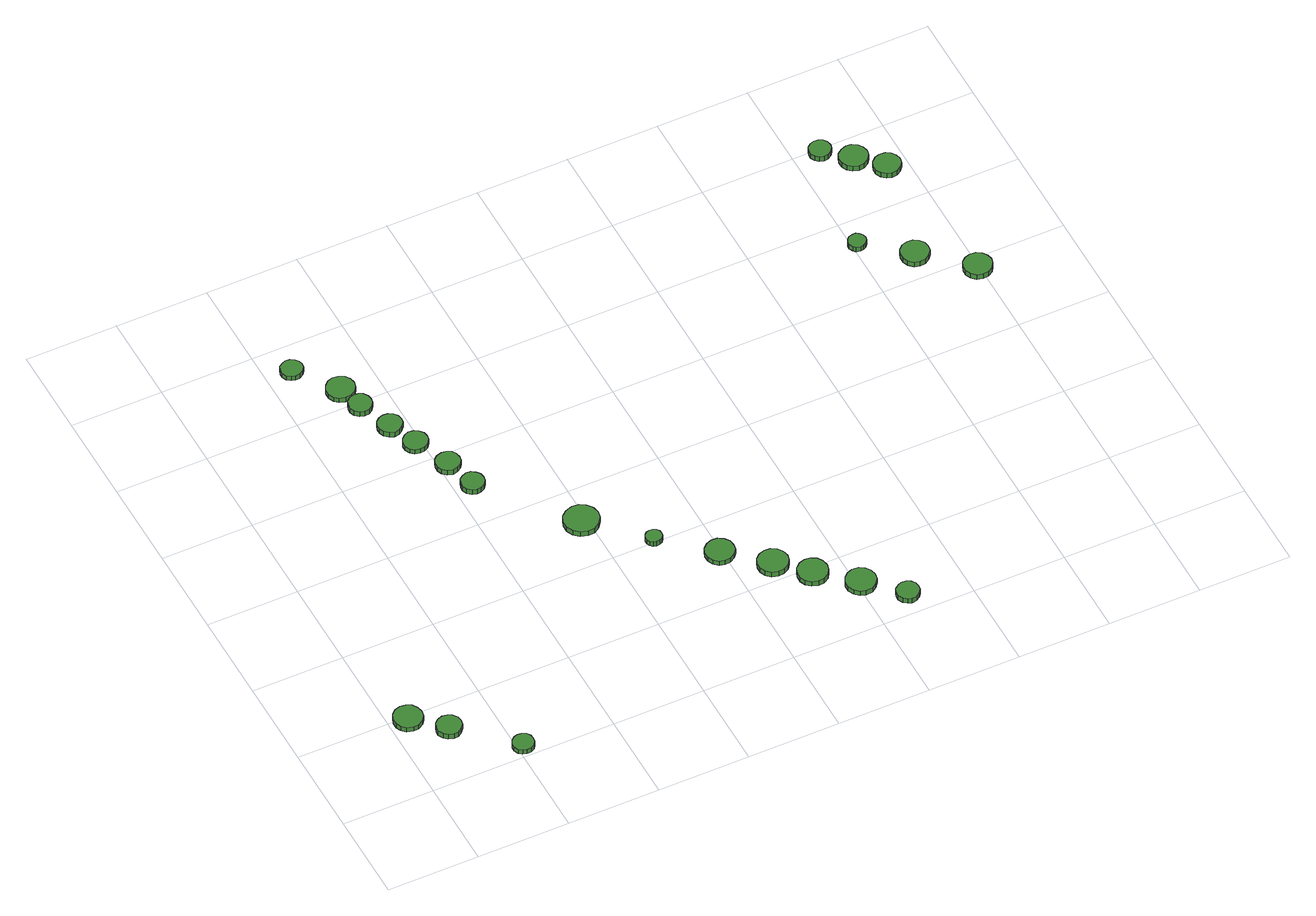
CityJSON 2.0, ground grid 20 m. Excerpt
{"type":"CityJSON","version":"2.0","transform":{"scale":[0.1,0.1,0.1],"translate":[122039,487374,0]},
"CityObjects":{
"tree1":{"type":"SolitaryVegetationObject","attributes":{"function":"something"},"geometry":[{"type":"MultiSurface","lod":"1","boundaries":[[[0,1,2,3,4,5,6,7,8,9,10,11,12,13,14]],[[15,16,17,18,19,20,21,22,23,24,25,26,27,28,29]],[[0,29,28,1]],[[1,28,27,2]],[[2,27,26,3]],[[3,26,25,4]],[[4,25,24,5]],[[5,24,23,6]],[[6,23,22,7]],[[7,22,21,8]],[[8,21,20,9]],[[9,20,19,10]],[[10,19,18,11]],[[11,18,17,12]],[[12,17,16,13]],[[13,16,15,14]],[[14,15,29,0]]]}]},
"tree2":{"type":"SolitaryVegetationObject","attributes":{"function":"something"},"geometry":[{"type":"MultiSurface","lod":"1","boundaries":[[[30,31,32,33,34,35,36,37,38,39,40,41,42,43,44]],[[45,46,47,48,49,50,51,52,53,54,55,56,57,58,59]],[[30,59,58,31]],[[31,58,57,32]],[[32,57,56,33]],[[33,56,55,34]],[[34,55,54,35]],[[35,54,53,36]],[[36,53,52,37]],[[37,52,51,38]],[[38,51,50,39]],[[39,50,49,40]],[[40,49,48,41]],[[41,48,47,42]],[[42,47,46,43]],[[43,46,45,44]],[[44,45,59,30]]]}]},
"tree3":{"type":"SolitaryVegetationObject","attributes":{"function":"something"},"geometry":[{"type":"MultiSurface","lod":"1","boundaries":[[[60,61,62,63,64,65,66,67,68,69,70,71,72,73,74]],[[75,76,77,78,79,80,81,82,83,84,85,86,87,88,89]],[[60,89,88,61]],[[61,88,87,62]],[[62,87,86,63]],[[63,86,85,64]],[[64,85,84,65]],[[65,84,83,66]],[[66,83,82,67]],[[67,82,81,68]],[[68,81,80,69]],[[69,80,79,70]],[[70,79,78,71]],[[71,78,77,72]],[[72,77,76,73]],[[73,76,75,74]],[[74,75,89,60]]]}]},
"tree4":{"type":"SolitaryVegetationObject","attributes":{"function":"something"},"geometry":[{"type":"MultiSurface","lod":"1","boundaries":[[[90,91,92,93,94,95,96,97,98,99,100,101,102,103,104]],[[105,106,107,108,109,110,111,112,113,114,115,116,117,118,119]],[[90,119,118,91]],[[91,118,117,92]],[[92,117,116,93]],[[93,116,115,94]],[[94,115,114,95]],[[95,114,113,96]],[[96,113,112,97]],[[97,112,111,98]],[[98,111,110,99]],[[99,110,109,100]],[[100,109,108,101]],[[101,108,107,102]],[[102,107,106,103]],[[103,106,105,104]],[[104,105,119,90]]]}]},
"tree5":{"type":"SolitaryVegetationObject","attributes":{"function":"something"},"geometry":[{"type":"MultiSurface","lod":"1","boundaries":[[[120,121,122,123,124,125,126,127,128,129,130,131,132,133,134]],[[135,136,137,138,139,140,141,142,143,144,145,146,147,148,149]],[[120,149,148,121]],[[121,148,147,122]],[[122,147,146,123]],[[123,146,145,124]],[[124,145,144,125]],[[125,144,143,126]],[[126,143,142,127]],[[127,142,141,128]],[[128,141,140,129]],[[129,140,139,130]],[[130,139,138,131]],[[131,138,137,132]],[[132,137,136,133]],[[133,136,135,134]],[[134,135,149,120]]]}]},
"tree6":{"type":"SolitaryVegetationObject","attributes":{"function":"something"},"geometry":[{"type":"MultiSurface","lod":"1","boundaries":[[[150,151,152,153,154,155,156,157,158,159,160,161,162,163,164]],[[165,166,167,168,169,170,171,172,173,174,175,176,177,178,179]],[[150,179,178,151]],[[151,178,177,152]],[[152,177,176,153]],[[153,176,175,154]],[[154,175,174,155]],[[155,174,173,156]],[[156,173,172,157]],[[157,172,171,158]],[[158,171,170,159]],[[159,170,169,160]],[[160,169,168,161]],[[161,168,167,162]],[[162,167,166,163]],[[163,166,165,164]],[[164,165,179,150]]]}]},
"tree7":{"type":"SolitaryVegetationObject","attributes":{"function":"something"},"geometry":[{"type":"MultiSurface","lod":"1","boundaries":[[[180,181,182,183,184,185,186,187,188,189,190,191,192,193,194]],[[195,196,197,198,199,200,201,202,203,204,205,206,207,208,209]],[[180,209,208,181]],[[181,208,207,182]],[[182,207,206,183]],[[183,206,205,184]],[[184,205,204,185]],[[185,204,203,186]],[[186,203,202,187]],[[187,202,201,188]],[[188,201,200,189]],[[189,200,199,190]],[[190,199,198,191]],[[191,198,197,192]],[[192,197,196,193]],[[193,196,195,194]],[[194,195,209,180]]]}]},
"tree8":{"type":"SolitaryVegetationObject","attributes":{"function":"something"},"geometry":[{"type":"MultiSurface","lod":"1","boundaries":[[[210,211,212,213,214,215,216,217,218,219,220,221,222,223,224]],[[225,226,227,228,229,230,231,232,233,234,235,236,237,238,239]],[[210,239,238,211]],[[211,238,237,212]],[[212,237,236,213]],[[213,236,235,214]],[[214,235,234,215]],[[215,234,233,216]],[[216,233,232,217]],[[217,232,231,218]],[[218,231,230,219]],[[219,230,229,220]],[[220,229,228,221]],[[221,228,227,222]],[[222,227,226,223]],[[223,226,225,224]],[[224,225,239,210]]]}]},
"tree9":{"type":"SolitaryVegetationObject","attributes":{"function":"something"},"geometry":[{"type":"MultiSurface","lod":"1","boundaries":[[[240,241,242,243,244,245,246,247,248,249,250,251,252,253,254]],[[255,256,257,258,259,260,261,262,263,264,265,266,267,268,269]],[[240,269,268,241]],[[241,268,267,242]],[[242,267,266,243]],[[243,266,265,244]],[[244,265,264,245]],[[245,264,263,246]],[[246,263,262,247]],[[247,262,261,248]],[[248,261,260,249]],[[249,260,259,250]],[[250,259,258,251]],[[251,258,257,252]],[[252,257,256,253]],[[253,256,255,254]],[[254,255,269,240]]]}]},
"tree10":{"type":"SolitaryVegetationObject","attributes":{"function":"something"},"geometry":[{"type":"MultiSurface","lod":"1","boundaries":[[[270,271,272,273,274,275,276,277,278,279,280,281,282,283,284]],[[285,286,287,288,289,290,291,292,293,294,295,296,297,298,299]],[[270,299,298,271]],[[271,298,297,272]],[[272,297,296,273]],[[273,296,295,274]],[[274,295,294,275]],[[275,294,293,276]],[[276,293,292,277]],[[277,292,291,278]],[[278,291,290,279]],[[279,290,289,280]],[[280,289,288,281]],[[281,288,287,282]],[[282,287,286,283]],[[283,286,285,284]],[[284,285,299,270]]]}]},
"tree11":{"type":"SolitaryVegetationObject","attributes":{"function":"something"},"geometry":[{"type":"MultiSurface","lod":"1","boundaries":[[[300,301,302,303,304,305,306,307,308,309,310,311,312,313,314]],[[315,316,317,318,319,320,321,322,323,324,325,326,327,328,329]],[[300,329,328,301]],[[301,328,327,302]],[[302,327,326,303]],[[303,326,325,304]],[[304,325,324,305]],[[305,324,323,306]],[[306,323,322,307]],[[307,322,321,308]],[[308,321,320,309]],[[309,320,319,310]],[[310,319,318,311]],[[311,318,317,312]],[[312,317,316,313]],[[313,316,315,314]],[[314,315,329,300]]]}]},
"tree12":{"type":"SolitaryVegetationObject","attributes":{"function":"something"},"geometry":[{"type":"MultiSurface","lod":"1","boundaries":[[[330,331,332,333,334,335,336,337,338,339,340,341,342,343,344]],[[345,346,347,348,349,350,351,352,353,354,355,356,357,358,359]],[[330,359,358,331]],[[331,358,357,332]],[[332,357,356,333]],[[333,356,355,334]],[[334,355,354,335]],[[335,354,353,336]],[[336,353,352,337]],[[337,352,351,338]],[[338,351,350,339]],[[339,350,349,340]],[[340,349,348,341]],[[341,348,347,342]],[[342,347,346,343]],[[343,346,345,344]],[[344,345,359,330]]]}]},
"tree13":{"type":"SolitaryVegetationObject","attributes":{"function":"something"},"geometry":[{"type":"MultiSurface","lod":"1","boundaries":[[[360,361,362,363,364,365,366,367,368,369,370,371,372,373,374]],[[375,376,377,378,379,380,381,382,383,384,385,386,387,388,389]],[[360,389,388,361]],[[361,388,387,362]],[[362,387,386,363]],[[363,386,385,364]],[[364,385,384,365]],[[365,384,383,366]],[[366,383,382,367]],[[367,382,381,368]],[[368,381,380,369]],[[369,380,379,370]],[[370,379,378,371]],[[371,378,377,372]],[[372,377,376,373]],[[373,376,375,374]],[[374,375,389,360]]]}]},
"tree14":{"type":"SolitaryVegetationObject","attributes":{"function":"something"},"geometry":[{"type":"MultiSurface","lod":"1","boundaries":[[[390,391,392,393,394,395,396,397,398,399,400,401,402,403,404]],[[405,406,407,408,409,410,411,412,413,414,415,416,417,418,419]],[[390,419,418,391]],[[391,418,417,392]],[[392,417,416,393]],[[393,416,415,394]],[[394,415,414,395]],[[395,414,413,396]],[[396,413,412,397]],[[397,412,411,398]],[[398,411,410,399]],[[399,410,409,400]],[[400,409,408,401]],[[401,408,407,402]],[[402,407,406,403]],[[403,406,405,404]],[[404,405,419,390]]]}]},
"tree15":{"type":"SolitaryVegetationObject","attributes":{"function":"something"},"geometry":[{"type":"MultiSurface","lod":"1","boundaries":[[[420,421,422,423,424,425,426,427,428,429,430,431,432,433,434]],[[435,436,437,438,439,440,441,442,443,444,445,446,447,448,449]],[[420,449,448,421]],[[421,448,447,422]],[[422,447,446,423]],[[423,446,445,424]],[[424,445,444,425]],[[425,444,443,426]],[[426,443,442,427]],[[427,442,441,428]],[[428,441,440,429]],[[429,440,439,430]],[[430,439,438,431]],[[431,438,437,432]],[[432,437,436,433]],[[433,436,435,434]],[[434,435,449,420]]]}]},
"tree16":{"type":"SolitaryVegetationObject","attributes":{"function":"something"},"geometry":[{"type":"MultiSurface","lod":"1","boundaries":[[[450,451,452,453,454,455,456,457,458,459,460,461,462,463,464]],[[465,466,467,468,469,470,471,472,473,474,475,476,477,478,479]],[[450,479,478,451]],[[451,478,477,452]],[[452,477,476,453]],[[453,476,475,454]],[[454,475,474,455]],[[455,474,473,456]],[[456,473,472,457]],[[457,472,471,458]],[[458,471,470,459]],[[459,470,469,460]],[[460,469,468,461]],[[461,468,467,462]],[[462,467,466,463]],[[463,466,465,464]],[[464,465,479,450]]]}]},
"tree17":{"type":"SolitaryVegetationObject","attributes":{"function":"something"},"geometry":[{"type":"MultiSurface","lod":"1","boundaries":[[[480,481,482,483,484,485,486,487,488,489,490,491,492,493,494]],[[495,496,497,498,499,500,501,502,503,504,505,506,507,508,509]],[[480,509,508,481]],[[481,508,507,482]],[[482,507,506,483]],[[483,506,505,484]],[[484,505,504,485]],[[485,504,503,486]],[[486,503,502,487]],[[487,502,501,488]],[[488,501,500,489]],[[489,500,499,490]],[[490,499,498,491]],[[491,498,497,492]],[[492,497,496,493]],[[493,496,495,494]],[[494,495,509,480]]]}]},
"tree18":{"type":"SolitaryVegetationObject","attributes":{"function":"something"},"geometry":[{"type":"MultiSurface","lod":"1","boundaries":[[[510,511,512,513,514,515,516,517,518,519,520,521,522,523,524]],[[525,526,527,528,529,530,531,532,533,534,535,536,537,538,539]],[[510,539,538,511]],[[511,538,537,512]],[[512,537,536,513]],[[513,536,535,514]],[[514,535,534,515]],[[515,534,533,516]],[[516,533,532,517]],[[517,532,531,518]],[[518,531,530,519]],[[519,530,529,520]],[[520,529,528,521]],[[521,528,527,522]],[[522,527,526,523]],[[523,526,525,524]],[[524,525,539,510]]]}]},
"tree19":{"type":"SolitaryVegetationObject","attributes":{"function":"something"},"geometry":[{"type":"MultiSurface","lod":"1","boundaries":[[[540,541,542,543,544,545,546,547,548,549,550,551,552,553,554]],[[555,556,557,558,559,560,561,562,563,564,565,566,567,568,569]],[[540,569,568,541]],[[541,568,567,542]],[[542,567,566,543]],[[543,566,565,544]],[[544,565,564,545]],[[545,564,563,546]],[[546,563,562,547]],[[547,562,561,548]],[[548,561,560,549]],[[549,560,559,550]],[[550,559,558,551]],[[551,558,557,552]],[[552,557,556,553]],[[553,556,555,554]],[[554,555,569,540]]]}]},
"tree20":{"type":"SolitaryVegetationObject","attributes":{"function":"something"},"geometry":[{"type":"MultiSurface","lod":"1","boundaries":[[[570,571,572,573,574,575,576,577,578,579,580,581,582,583,584]],[[585,586,587,588,589,590,591,592,593,594,595,596,597,598,599]],[[570,599,598,571]],[[571,598,597,572]],[[572,597,596,573]],[[573,596,595,574]],[[574,595,594,575]],[[575,594,593,576]],[[576,593,592,577]],[[577,592,591,578]],[[578,591,590,579]],[[579,590,589,580]],[[580,589,588,581]],[[581,588,587,582]],[[582,587,586,583]],[[583,586,585,584]],[[584,585,599,570]]]}]},
"tree21":{"type":"SolitaryVegetationObject","attributes":{"function":"something"},"geometry":[{"type":"MultiSurface","lod":"1","boundaries":[[[600,601,602,603,604,605,606,607,608,609,610,611,612,613,614]],[[615,616,617,618,619,620,621,622,623,624,625,626,627,628,629]],[[600,629,628,601]],[[601,628,627,602]],[[602,627,626,603]],[[603,626,625,604]],[[604,625,624,605]],[[605,624,623,606]],[[606,623,622,607]],[[607,622,621,608]],[[608,621,620,609]],[[609,620,619,610]],[[610,619,618,611]],[[611,618,617,612]],[[612,617,616,613]],[[613,616,615,614]],[[614,615,629,600]]]}]},
"tree22":{"type":"SolitaryVegetationObject","attributes":{"function":"something"},"geometry":[{"type":"MultiSurface","lod":"1","boundaries":[[[630,631,632,633,634,635,636,637,638,639,640,641,642,643,644]],[[645,646,647,648,649,650,651,652,653,654,655,656,657,658,659]],[[630,659,658,631]],[[631,658,657,632]],[[632,657,656,633]],[[633,656,655,634]],[[634,655,654,635]],[[635,654,653,636]],[[636,653,652,637]],[[637,652,651,638]],[[638,651,650,639]],[[639,650,649,640]],[[640,649,648,641]],[[641,648,647,642]],[[642,647,646,643]],[[643,646,645,644]],[[644,645,659,630]]]}]},
"tree23":{"type":"SolitaryVegetationObject","attributes":{"function":"something"},"geometry":[{"type":"MultiSurface","lod":"1","boundaries":[[[660,661,662,663,664,665,666,667,668,669,670,671,672,673,674]],[[675,676,677,678,679,680,681,682,683,684,685,686,687,688,689]],[[660,689,688,661]],[[661,688,687,662]],[[662,687,686,663]],[[663,686,685,664]],[[664,685,684,665]],[[665,684,683,666]],[[666,683,682,667]],[[667,682,681,668]],[[668,681,680,669]],[[669,680,679,670]],[[670,679,678,671]],[[671,678,677,672]],[[672,677,676,673]],[[673,676,675,674]],[[674,675,689,660]]]}]}
},
"vertices":[
[69,187,18],[66,199,18],[59,210,18],[47,216,18],[35,218,18],[22,214,18],[13,205,18],[8,193,18],[8,180,18],[13,169,18],[22,160,18],[35,156,18],[47,157,18],[59,164,18],[66,174,18],[66,174,6],[59,164,6],[47,157,6],[35,156,6],[22,160,6],[13,169,6],[8,180,6],[8,193,6],[13,205,6],[22,214,6],[35,218,6],[47,216,6],[59,210,6],[66,199,6],[69,187,6],
[128,132,16],[126,143,16],[119,152,16],[110,157,16],[99,159,16],[88,155,16],[80,148,16],[75,137,16],[75,126,16],[80,116,16],[88,109,16],[99,105,16],[110,106,16],[119,112,16],[126,121,16],[126,121,3],[119,112,3],[110,106,3],[99,105,3],[88,109,3],[80,116,3],[75,126,3],[75,137,3],[80,148,3],[88,155,3],[99,159,3],[110,157,3],[119,152,3],[126,143,3],[128,132,3],
[236,27,14],[234,36,14],[229,44,14],[220,48,14],[211,49,14],[202,46,14],[195,40,14],[191,31,14],[191,22,14],[195,13,14],[202,7,14],[211,4,14],[220,5,14],[229,9,14],[234,17,14],[234,17,2],[229,9,2],[220,5,2],[211,4,2],[202,7,2],[195,13,2],[191,22,2],[191,31,2],[195,40,2],[202,46,2],[211,49,2],[220,48,2],[229,44,2],[234,36,2],[236,27,2],
[277,1130,17],[275,1139,17],[269,1147,17],[260,1152,17],[251,1153,17],[242,1150,17],[234,1144,17],[230,1135,17],[230,1125,17],[234,1116,17],[242,1110,17],[251,1107,17],[260,1108,17],[269,1113,17],[275,1121,17],[275,1121,5],[269,1113,5],[260,1108,5],[251,1107,5],[242,1110,5],[234,1116,5],[230,1125,5],[230,1135,5],[234,1144,5],[242,1150,5],[251,1153,5],[260,1152,5],[269,1147,5],[275,1139,5],[277,1130,5],
[358,987,15],[356,997,15],[350,1006,15],[341,1011,15],[331,1012,15],[321,1009,15],[313,1002,15],[309,992,15],[309,982,15],[313,972,15],[321,965,15],[331,962,15],[341,963,15],[350,968,15],[356,977,15],[356,977,2],[350,968,2],[341,963,2],[331,962,2],[321,965,2],[313,972,2],[309,982,2],[309,992,2],[313,1002,2],[321,1009,2],[331,1012,2],[341,1011,2],[350,1006,2],[356,997,2],[358,987,2],
[348,1042,15],[345,1054,15],[338,1064,15],[327,1070,15],[314,1072,15],[302,1068,15],[293,1059,15],[288,1048,15],[288,1035,15],[293,1024,15],[302,1016,15],[314,1012,15],[327,1013,15],[338,1019,15],[345,1029,15],[345,1029,3],[338,1019,3],[327,1013,3],[314,1012,3],[302,1016,3],[293,1024,3],[288,1035,3],[288,1048,3],[293,1059,3],[302,1068,3],[314,1072,3],[327,1070,3],[338,1064,3],[345,1054,3],[348,1042,3],
[388,912,14],[386,923,14],[379,932,14],[370,937,14],[359,938,14],[349,935,14],[341,928,14],[337,918,14],[337,907,14],[341,897,14],[349,890,14],[359,886,14],[370,888,14],[379,893,14],[386,902,14],[386,902,1],[379,893,1],[370,888,1],[359,886,1],[349,890,1],[341,897,1],[337,907,1],[337,918,1],[341,928,1],[349,935,1],[359,938,1],[370,937,1],[379,932,1],[386,923,1],[388,912,1],
[413,849,14],[411,859,14],[404,868,14],[395,873,14],[384,875,14],[374,871,14],[366,864,14],[361,854,14],[361,843,14],[366,833,14],[374,826,14],[384,823,14],[395,824,14],[404,829,14],[411,838,14],[411,838,2],[404,829,2],[395,824,2],[384,823,2],[374,826,2],[366,833,2],[361,843,2],[361,854,2],[366,864,2],[374,871,2],[384,875,2],[395,873,2],[404,868,2],[411,859,2],[413,849,2],
[461,695,20],[459,705,20],[453,713,20],[444,719,20],[434,720,20],[424,716,20],[416,710,20],[412,700,20],[412,690,20],[416,680,20],[424,673,20],[434,670,20],[444,671,20],[453,676,20],[459,685,20],[459,685,7],[453,676,7],[444,671,7],[434,670,7],[424,673,7],[416,680,7],[412,690,7],[412,700,7],[416,710,7],[424,716,7],[434,720,7],[444,719,7],[453,713,7],[459,705,7],[461,695,7],
[444,767,17],[442,778,17],[436,787,17],[426,792,17],[416,793,17],[405,790,17],[397,783,17],[393,773,17],[393,762,17],[397,752,17],[405,745,17],[416,741,17],[426,743,17],[436,748,17],[442,757,17],[442,757,4],[436,748,4],[426,743,4],[416,741,4],[405,745,4],[397,752,4],[393,762,4],[393,773,4],[397,783,4],[405,790,4],[416,793,4],[426,792,4],[436,787,4],[442,778,4],[444,767,4],
[621,507,21],[618,522,21],[608,535,21],[595,543,21],[580,544,21],[565,539,21],[553,529,21],[547,515,21],[547,499,21],[553,485,21],[565,475,21],[580,470,21],[595,471,21],[608,479,21],[618,492,21],[618,492,8],[608,479,8],[595,471,8],[580,470,8],[565,475,8],[553,485,8],[547,499,8],[547,515,8],[553,529,8],[565,539,8],[580,544,8],[595,543,8],[608,535,8],[618,522,8],[621,507,8],
[710,405,16],[709,412,16],[705,418,16],[698,421,16],[691,422,16],[684,420,16],[679,415,16],[676,409,16],[676,401,16],[679,395,16],[684,390,16],[691,388,16],[698,389,16],[705,392,16],[709,398,16],[709,398,3],[705,392,3],[698,389,3],[691,388,3],[684,390,3],[679,395,3],[676,401,3],[676,409,3],[679,415,3],[684,420,3],[691,422,3],[698,421,3],[705,418,3],[709,412,3],[710,405,3],
[824,313,15],[822,326,15],[814,336,15],[803,343,15],[790,344,15],[778,340,15],[768,331,15],[763,319,15],[763,307,15],[768,295,15],[778,286,15],[790,282,15],[803,284,15],[814,290,15],[822,300,15],[822,300,3],[814,290,3],[803,284,3],[790,282,3],[778,286,3],[768,295,3],[763,307,3],[763,319,3],[768,331,3],[778,340,3],[790,344,3],[803,343,3],[814,336,3],[822,326,3],[824,313,3],
[907,240,15],[904,253,15],[896,264,15],[884,271,15],[871,272,15],[858,268,15],[848,259,15],[843,247,15],[843,233,15],[848,221,15],[858,212,15],[871,208,15],[884,210,15],[896,216,15],[904,227,15],[904,227,2],[896,216,2],[884,210,2],[871,208,2],[858,212,2],[848,221,2],[843,233,2],[843,247,2],[848,259,2],[858,268,2],[871,272,2],[884,271,2],[896,264,2],[904,253,2],[907,240,2],
[966,183,14],[963,196,14],[956,207,14],[944,214,14],[931,215,14],[918,211,14],[908,202,14],[903,190,14],[903,176,14],[908,164,14],[918,155,14],[931,151,14],[944,152,14],[956,159,14],[963,170,14],[963,170,1],[956,159,1],[944,152,1],[931,151,1],[918,155,1],[908,164,1],[903,176,1],[903,190,1],[908,202,1],[918,211,1],[931,215,1],[944,214,1],[956,207,1],[963,196,1],[966,183,1],
[1040,117,14],[1037,130,14],[1029,141,14],[1018,148,14],[1004,149,14],[992,145,14],[982,136,14],[976,124,14],[976,110,14],[982,98,14],[992,89,14],[1004,85,14],[1018,86,14],[1029,93,14],[1037,104,14],[1037,104,2],[1029,93,2],[1018,86,2],[1004,85,2],[992,89,2],[982,98,2],[976,110,2],[976,124,2],[982,136,2],[992,145,2],[1004,149,2],[1018,148,2],[1029,141,2],[1037,130,2],[1040,117,2],
[1103,50,14],[1101,60,14],[1095,68,14],[1086,73,14],[1076,74,14],[1067,71,14],[1059,64,14],[1055,55,14],[1055,45,14],[1059,35,14],[1067,29,14],[1076,25,14],[1086,27,14],[1095,32,14],[1101,40,14],[1101,40,1],[1095,32,1],[1086,27,1],[1076,25,1],[1067,29,1],[1059,35,1],[1055,45,1],[1055,55,1],[1059,64,1],[1067,71,1],[1076,74,1],[1086,73,1],[1095,68,1],[1101,60,1],[1103,50,1],
[1426,929,24],[1424,936,24],[1419,943,24],[1413,947,24],[1405,947,24],[1397,945,24],[1392,940,24],[1388,933,24],[1388,925,24],[1392,918,24],[1397,912,24],[1405,910,24],[1413,911,24],[1419,915,24],[1424,921,24],[1424,921,11],[1419,915,11],[1413,911,11],[1405,910,11],[1397,912,11],[1392,918,11],[1388,925,11],[1388,933,11],[1392,940,11],[1397,945,11],[1405,947,11],[1413,947,11],[1419,943,11],[1424,936,11],[1426,929,11],
[1526,851,24],[1524,864,24],[1516,874,24],[1506,880,24],[1493,881,24],[1481,878,24],[1472,869,24],[1467,858,24],[1467,845,24],[1472,834,24],[1481,825,24],[1493,821,24],[1506,823,24],[1516,829,24],[1524,839,24],[1524,839,11],[1516,829,11],[1506,823,11],[1493,821,11],[1481,825,11],[1472,834,11],[1467,845,11],[1467,858,11],[1472,869,11],[1481,878,11],[1493,881,11],[1506,880,11],[1516,874,11],[1524,864,11],[1526,851,11],
[1475,1182,25],[1473,1192,25],[1467,1200,25],[1459,1204,25],[1449,1205,25],[1440,1202,25],[1433,1196,25],[1429,1187,25],[1429,1177,25],[1433,1168,25],[1440,1162,25],[1449,1159,25],[1459,1160,25],[1467,1165,25],[1473,1173,25],[1473,1173,12],[1467,1165,12],[1459,1160,12],[1449,1159,12],[1440,1162,12],[1433,1168,12],[1429,1177,12],[1429,1187,12],[1433,1196,12],[1440,1202,12],[1449,1205,12],[1459,1204,12],[1467,1200,12],[1473,1192,12],[1475,1182,12],
[1623,765,24],[1620,777,24],[1613,787,24],[1602,794,24],[1589,795,24],[1577,791,24],[1568,783,24],[1563,771,24],[1563,759,24],[1568,747,24],[1577,739,24],[1589,735,24],[1602,736,24],[1613,743,24],[1620,753,24],[1620,753,11],[1613,743,11],[1602,736,11],[1589,735,11],[1577,739,11],[1568,747,11],[1563,759,11],[1563,771,11],[1568,783,11],[1577,791,11],[1589,795,11],[1602,794,11],[1613,787,11],[1620,777,11],[1623,765,11],
[1533,1135,25],[1530,1147,25],[1523,1157,25],[1512,1164,25],[1500,1165,25],[1488,1161,25],[1478,1153,25],[1473,1141,25],[1473,1129,25],[1478,1117,25],[1488,1109,25],[1500,1105,25],[1512,1106,25],[1523,1113,25],[1530,1123,25],[1530,1123,12],[1523,1113,12],[1512,1106,12],[1500,1105,12],[1488,1109,12],[1478,1117,12],[1473,1129,12],[1473,1141,12],[1478,1153,12],[1488,1161,12],[1500,1165,12],[1512,1164,12],[1523,1157,12],[1530,1147,12],[1533,1135,12],
[1582,1087,25],[1579,1098,25],[1572,1108,25],[1562,1114,25],[1550,1115,25],[1539,1112,25],[1530,1104,25],[1525,1093,25],[1525,1081,25],[1530,1070,25],[1539,1062,25],[1550,1058,25],[1562,1060,25],[1572,1066,25],[1579,1075,25],[1579,1075,12],[1572,1066,12],[1562,1060,12],[1550,1058,12],[1539,1062,12],[1530,1070,12],[1525,1081,12],[1525,1093,12],[1530,1104,12],[1539,1112,12],[1550,1115,12],[1562,1114,12],[1572,1108,12],[1579,1098,12],[1582,1087,12]
]}
